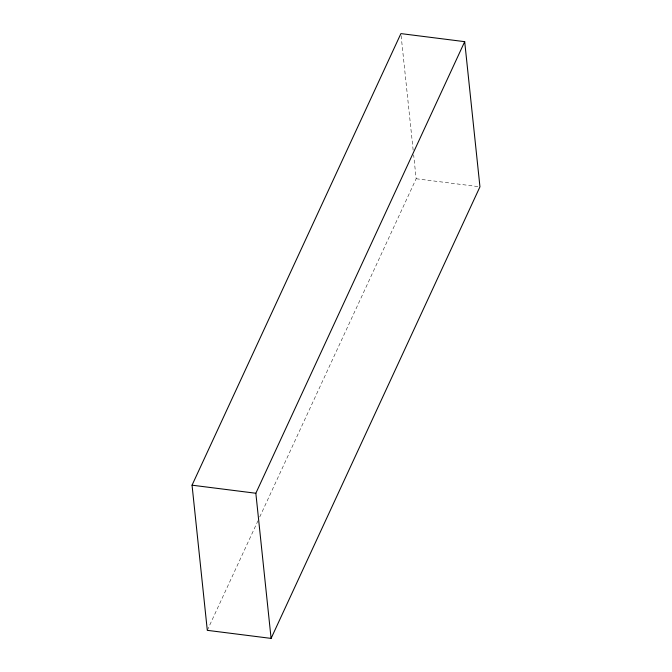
<?xml version="1.0" encoding="UTF-8"?>
<svg xmlns="http://www.w3.org/2000/svg" width="672" height="672" viewBox="0 0 672 672"><rect width="100%" height="100%" fill="white"/><g stroke="black" fill="none" stroke-linecap="round" stroke-linejoin="round"><path stroke-width="0.5" stroke-dasharray="3.36 2.52" d="M207.304 630.336L257.972 520.775M259.736 516.961L416.153 178.752L413.65 154.904M416.153 178.752L478.918 186.69M401.117 35.675L413.213 150.763"/><path stroke-width="1.01" d="M192.049 485.184L400.907 33.6L464.696 41.664L479.951 186.816L271.093 638.4L207.304 630.336L192.049 485.184L255.847 493.248L464.696 41.664M255.847 493.248L271.093 638.4"/></g></svg>
